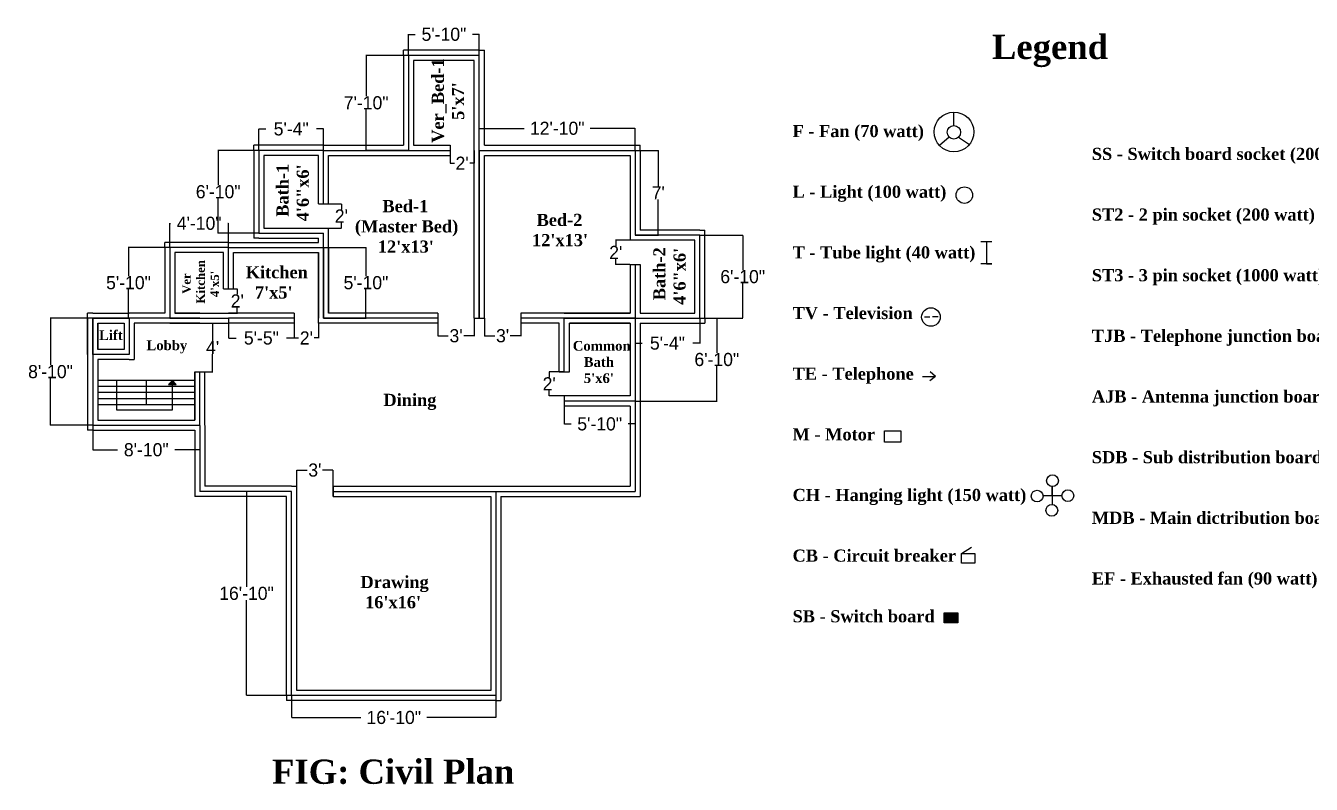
# Model space of a CAD drawing. Header units: inches. Extents: x 2486 to 5464, y -1217 to 422.
# Drawn here: x 3490 to 4762, y -344 to 407 of the extents above; entities that cross this region are included whole.
import ezdxf

# ---------------------------------------------------------------- set-up
doc = ezdxf.new("R2010")
doc.units = ezdxf.units.IN
doc.header["$MEASUREMENT"] = 0
doc.dimstyles.get("Standard").update_dxf_attribs({"dimtxt": 13, "dimasz": 0.18, "dimexe": 0.18, "dimexo": 0.0625, "dimgap": 0.09, "dimtad": 0, "dimtih": 1, "dimtoh": 1, "dimdec": 0, "dimzin": 2, "dimdsep": 46, "dimlunit": 4, "dimtxsty": 'Standard', "dimcen": 0.09, "dimadec": 0, "dimazin": 0, "dimtfac": 1, "dimtdec": 0, "dimtofl": 0, "dimtmove": 0, "dimatfit": 3, "dimfxl": 1, "dimtolj": 1, "dimtzin": 0, "dimarcsym": 0})

# ---------------------------------------------------------------- blocks, each defined once
blk = doc.blocks.new('*D1')
at = {"color": 0, "lineweight": -2}
for p, q in [((3868.9, 377.5), (3826.9, 377.5)), ((3827.1, 377.3), (3827.1, 337.1)), ((3827.1, 283.7), (3827.1, 323.9)), ((3868.9, 283.5), (3826.9, 283.5))]:
    blk.add_line(p, q, dxfattribs=at)
at = {"color": 0}
for points in [[(3827, 377.3), (3827.1, 377.3), (3827.1, 377.5)], [(3827, 283.7), (3827.1, 283.7), (3827.1, 283.5)]]:
    blk.add_solid(points, dxfattribs=at)
at = {"layer": 'Defpoints', "color": 0}
for p in [(3869, 377.5), (3827.1, 283.5), (3869, 283.5)]:
    blk.add_point(p, dxfattribs=at)
at = {"color": 0, "insert": (3827.1, 330.5), "char_height": 13, "attachment_point": 5}
blk.add_mtext('\\A1;7\'-10"', dxfattribs=at)
blk = doc.blocks.new('*D2')
at = {"color": 0, "lineweight": -2}
for p, q in [((3869, 377.5), (3869, 398.5)), ((3869.2, 398.3), (3875.7, 398.3)), ((3938.8, 398.3), (3932.2, 398.3)), ((3939, 377.5), (3939, 398.5))]:
    blk.add_line(p, q, dxfattribs=at)
at = {"color": 0}
for points in [[(3869.2, 398.4), (3869.2, 398.3), (3869, 398.3)], [(3938.8, 398.4), (3938.8, 398.3), (3939, 398.3)]]:
    blk.add_solid(points, dxfattribs=at)
at = {"layer": 'Defpoints', "color": 0}
for p in [(3939, 398.3), (3869, 377.5), (3939, 377.5)]:
    blk.add_point(p, dxfattribs=at)
at = {"color": 0, "insert": (3904, 398.3), "char_height": 13, "attachment_point": 5}
blk.add_mtext('\\A1;5\'-10"', dxfattribs=at)
blk = doc.blocks.new('*D3')
at = {"color": 0, "lineweight": -2}
for p, q in [((3939, 283.5), (3939, 305.5)), ((3939.2, 305.3), (3983.4, 305.3)), ((4092.8, 305.3), (4048.6, 305.3)), ((4093, 283.5), (4093, 305.5))]:
    blk.add_line(p, q, dxfattribs=at)
at = {"color": 0}
for points in [[(3939.2, 305.3), (3939.2, 305.3), (3939, 305.3)], [(4092.8, 305.3), (4092.8, 305.3), (4093, 305.3)]]:
    blk.add_solid(points, dxfattribs=at)
at = {"layer": 'Defpoints', "color": 0}
for p in [(4093, 305.3), (3939, 283.5), (4093, 283.5)]:
    blk.add_point(p, dxfattribs=at)
at = {"color": 0, "insert": (4016, 305.3), "char_height": 13, "attachment_point": 5}
blk.add_mtext('\\A1;12\'-10"', dxfattribs=at)
blk = doc.blocks.new('*D4')
at = {"color": 0, "lineweight": -2}
for p, q in [((4093, 283.5), (4116, 283.5)), ((4115.9, 283.3), (4115.9, 248.1)), ((4115.9, 199.7), (4115.9, 234.9)), ((4093, 199.5), (4116, 199.5))]:
    blk.add_line(p, q, dxfattribs=at)
at = {"color": 0}
for points in [[(4115.8, 283.3), (4115.9, 283.3), (4115.9, 283.5)], [(4115.8, 199.7), (4115.9, 199.7), (4115.9, 199.5)]]:
    blk.add_solid(points, dxfattribs=at)
at = {"layer": 'Defpoints', "color": 0}
for p in [(4093, 283.5), (4115.9, 283.5), (4093, 199.5)]:
    blk.add_point(p, dxfattribs=at)
at = {"color": 0, "insert": (4115.9, 241.5), "char_height": 13, "attachment_point": 5}
blk.add_mtext("\\A1;7'", dxfattribs=at)
blk = doc.blocks.new('*D5')
at = {"color": 0, "lineweight": -2}
for p, q in [((4157, 199.5), (4199.6, 199.5)), ((4199.4, 199.3), (4199.4, 165.1)), ((4199.4, 117.7), (4199.4, 151.9)), ((4157, 117.5), (4199.6, 117.5))]:
    blk.add_line(p, q, dxfattribs=at)
at = {"color": 0}
for points in [[(4199.4, 199.3), (4199.5, 199.3), (4199.4, 199.5)], [(4199.4, 117.7), (4199.5, 117.7), (4199.4, 117.5)]]:
    blk.add_solid(points, dxfattribs=at)
at = {"layer": 'Defpoints', "color": 0}
for p in [(4157, 199.5), (4157, 117.5), (4199.4, 117.5)]:
    blk.add_point(p, dxfattribs=at)
at = {"color": 0, "insert": (4199.4, 158.5), "char_height": 13, "attachment_point": 5}
blk.add_mtext('\\A1;6\'-10"', dxfattribs=at)
blk = doc.blocks.new('*D6')
at = {"color": 0, "lineweight": -2}
for p, q in [((4093, 117.4), (4093, 92.5)), ((4157, 117.4), (4157, 92.5)), ((4093.2, 92.7), (4100, 92.7)), ((4156.8, 92.7), (4150, 92.7))]:
    blk.add_line(p, q, dxfattribs=at)
at = {"color": 0}
for points in [[(4093.2, 92.7), (4093.2, 92.7), (4093, 92.7)], [(4156.8, 92.7), (4156.8, 92.7), (4157, 92.7)]]:
    blk.add_solid(points, dxfattribs=at)
at = {"layer": 'Defpoints', "color": 0}
for p in [(4093, 117.5), (4157, 117.5), (4093, 92.7)]:
    blk.add_point(p, dxfattribs=at)
at = {"color": 0, "insert": (4125, 92.7), "char_height": 13, "attachment_point": 5}
blk.add_mtext('\\A1;5\'-4"', dxfattribs=at)
blk = doc.blocks.new('*D7')
at = {"color": 0, "lineweight": -2}
for p, q in [((4093, 117.5), (4174, 117.5)), ((4173.8, 117.3), (4173.8, 83.1)), ((4173.8, 35.7), (4173.8, 69.9)), ((4093, 35.5), (4174, 35.5))]:
    blk.add_line(p, q, dxfattribs=at)
at = {"color": 0}
for points in [[(4173.8, 117.3), (4173.9, 117.3), (4173.8, 117.5)], [(4173.8, 35.7), (4173.9, 35.7), (4173.8, 35.5)]]:
    blk.add_solid(points, dxfattribs=at)
at = {"layer": 'Defpoints', "color": 0}
for p in [(4093, 117.5), (4173.8, 117.5), (4093, 35.5)]:
    blk.add_point(p, dxfattribs=at)
at = {"color": 0, "insert": (4173.8, 76.5), "char_height": 13, "attachment_point": 5}
blk.add_mtext('\\A1;6\'-10"', dxfattribs=at)
blk = doc.blocks.new('*D8')
at = {"color": 0, "lineweight": -2}
for p, q in [((3720.9, 283.5), (3680.6, 283.5)), ((3680.8, 283.3), (3680.8, 249.1)), ((3680.8, 201.7), (3680.8, 235.9)), ((3720.9, 201.5), (3680.6, 201.5))]:
    blk.add_line(p, q, dxfattribs=at)
at = {"color": 0}
for points in [[(3680.8, 283.3), (3680.9, 283.3), (3680.8, 283.5)], [(3680.8, 201.7), (3680.9, 201.7), (3680.8, 201.5)]]:
    blk.add_solid(points, dxfattribs=at)
at = {"layer": 'Defpoints', "color": 0}
for p in [(3680.8, 283.5), (3721, 283.5), (3721, 201.5)]:
    blk.add_point(p, dxfattribs=at)
at = {"color": 0, "insert": (3680.8, 242.5), "char_height": 13, "attachment_point": 5}
blk.add_mtext('\\A1;6\'-10"', dxfattribs=at)
blk = doc.blocks.new('*D9')
at = {"color": 0, "lineweight": -2}
for p, q in [((3721, 283.5), (3721, 304.9)), ((3721.2, 304.7), (3728, 304.7)), ((3784.8, 304.7), (3778, 304.7)), ((3785, 283.5), (3785, 304.9))]:
    blk.add_line(p, q, dxfattribs=at)
at = {"color": 0}
for points in [[(3721.2, 304.7), (3721.2, 304.7), (3721, 304.7)], [(3784.8, 304.7), (3784.8, 304.7), (3785, 304.7)]]:
    blk.add_solid(points, dxfattribs=at)
at = {"layer": 'Defpoints', "color": 0}
for p in [(3785, 304.7), (3721, 283.5), (3785, 283.5)]:
    blk.add_point(p, dxfattribs=at)
at = {"color": 0, "insert": (3753, 304.7), "char_height": 13, "attachment_point": 5}
blk.add_mtext('\\A1;5\'-4"', dxfattribs=at)
blk = doc.blocks.new('*D10')
at = {"color": 0, "lineweight": -2}
for p, q in [((3633, 187.5), (3633, 211.5)), ((3633.2, 211.3), (3633.7, 211.3)), ((3690.8, 211.3), (3690.2, 211.3)), ((3691, 187.5), (3691, 211.5))]:
    blk.add_line(p, q, dxfattribs=at)
at = {"color": 0}
for points in [[(3633.2, 211.4), (3633.2, 211.3), (3633, 211.3)], [(3690.8, 211.4), (3690.8, 211.3), (3691, 211.3)]]:
    blk.add_solid(points, dxfattribs=at)
at = {"layer": 'Defpoints', "color": 0}
for p in [(3691, 211.3), (3633, 187.5), (3691, 187.5)]:
    blk.add_point(p, dxfattribs=at)
at = {"color": 0, "insert": (3662, 211.3), "char_height": 13, "attachment_point": 5}
blk.add_mtext('\\A1;4\'-10"', dxfattribs=at)
blk = doc.blocks.new('*D11')
at = {"color": 0, "lineweight": -2}
for p, q in [((3632.9, 187.5), (3591.9, 187.5)), ((3592.1, 187.3), (3592.1, 159.1)), ((3592.1, 117.7), (3592.1, 145.9)), ((3632.9, 117.5), (3591.9, 117.5))]:
    blk.add_line(p, q, dxfattribs=at)
at = {"color": 0}
for points in [[(3592.1, 187.3), (3592.1, 187.3), (3592.1, 187.5)], [(3592.1, 117.7), (3592.1, 117.7), (3592.1, 117.5)]]:
    blk.add_solid(points, dxfattribs=at)
at = {"layer": 'Defpoints', "color": 0}
for p in [(3592.1, 187.5), (3633, 187.5), (3633, 117.5)]:
    blk.add_point(p, dxfattribs=at)
at = {"color": 0, "insert": (3592.1, 152.5), "char_height": 13, "attachment_point": 5}
blk.add_mtext('\\A1;5\'-10"', dxfattribs=at)
blk = doc.blocks.new('*D12')
at = {"color": 0, "lineweight": -2}
for p, q in [((3785, 187.5), (3827, 187.5)), ((3826.9, 187.3), (3826.9, 159.1)), ((3826.9, 117.7), (3826.9, 145.9)), ((3785, 117.5), (3827, 117.5))]:
    blk.add_line(p, q, dxfattribs=at)
at = {"color": 0}
for points in [[(3826.8, 187.3), (3826.9, 187.3), (3826.9, 187.5)], [(3826.8, 117.7), (3826.9, 117.7), (3826.9, 117.5)]]:
    blk.add_solid(points, dxfattribs=at)
at = {"layer": 'Defpoints', "color": 0}
for p in [(3785, 187.5), (3826.9, 187.5), (3785, 117.5)]:
    blk.add_point(p, dxfattribs=at)
at = {"color": 0, "insert": (3826.9, 152.5), "char_height": 13, "attachment_point": 5}
blk.add_mtext('\\A1;5\'-10"', dxfattribs=at)
blk = doc.blocks.new('*D13')
at = {"color": 0, "lineweight": -2}
for p, q in [((3556.6, 117.5), (3514.8, 117.5)), ((3515, 117.3), (3515, 71.1)), ((3515, 11.7), (3515, 57.9)), ((3556.6, 11.5), (3514.8, 11.5))]:
    blk.add_line(p, q, dxfattribs=at)
at = {"color": 0}
for points in [[(3515, 117.3), (3515, 117.3), (3515, 117.5)], [(3515, 11.7), (3515, 11.7), (3515, 11.5)]]:
    blk.add_solid(points, dxfattribs=at)
at = {"layer": 'Defpoints', "color": 0}
for p in [(3515, 117.5), (3556.7, 117.5), (3556.7, 11.5)]:
    blk.add_point(p, dxfattribs=at)
at = {"color": 0, "insert": (3515, 64.5), "char_height": 13, "attachment_point": 5}
blk.add_mtext('\\A1;8\'-10"', dxfattribs=at)
blk = doc.blocks.new('*D14')
at = {"color": 0, "lineweight": -2}
for p, q in [((3691, 117.4), (3691, 97.7)), ((3756, 117.4), (3756, 97.7)), ((3691.2, 97.8), (3698.5, 97.8)), ((3755.8, 97.8), (3748.5, 97.8))]:
    blk.add_line(p, q, dxfattribs=at)
at = {"color": 0}
for points in [[(3691.2, 97.9), (3691.2, 97.8), (3691, 97.8)], [(3755.8, 97.9), (3755.8, 97.8), (3756, 97.8)]]:
    blk.add_solid(points, dxfattribs=at)
at = {"layer": 'Defpoints', "color": 0}
for p in [(3691, 117.5), (3756, 117.5), (3756, 97.8)]:
    blk.add_point(p, dxfattribs=at)
at = {"color": 0, "insert": (3723.5, 97.8), "char_height": 13, "attachment_point": 5}
blk.add_mtext('\\A1;5\'-5"', dxfattribs=at)
blk = doc.blocks.new('*D15')
at = {"color": 0, "lineweight": -2}
for p, q in [((3756, 112.4), (3756, 97.7)), ((3780, 112.4), (3780, 97.7)), ((3756.2, 97.9), (3760.3, 97.9)), ((3779.8, 97.9), (3775.6, 97.9))]:
    blk.add_line(p, q, dxfattribs=at)
at = {"color": 0}
for points in [[(3756.2, 97.9), (3756.2, 97.8), (3756, 97.9)], [(3779.8, 97.9), (3779.8, 97.8), (3780, 97.9)]]:
    blk.add_solid(points, dxfattribs=at)
at = {"layer": 'Defpoints', "color": 0}
for p in [(3756, 112.5), (3780, 112.5), (3756, 97.9)]:
    blk.add_point(p, dxfattribs=at)
at = {"color": 0, "insert": (3768, 97.9), "char_height": 13, "attachment_point": 5}
blk.add_mtext("\\A1;2'", dxfattribs=at)
blk = doc.blocks.new('*D16')
at = {"color": 0, "lineweight": -2}
for p, q in [((3696, 146.5), (3699.9, 146.5)), ((3699.7, 146.3), (3699.7, 141.1)), ((3699.7, 122.7), (3699.7, 127.9)), ((3691, 122.5), (3699.9, 122.5))]:
    blk.add_line(p, q, dxfattribs=at)
at = {"color": 0}
for points in [[(3699.7, 146.3), (3699.7, 146.3), (3699.7, 146.5)], [(3699.7, 122.7), (3699.7, 122.7), (3699.7, 122.5)]]:
    blk.add_solid(points, dxfattribs=at)
at = {"layer": 'Defpoints', "color": 0}
for p in [(3696, 146.5), (3691, 122.5), (3699.7, 122.5)]:
    blk.add_point(p, dxfattribs=at)
at = {"color": 0, "insert": (3699.7, 134.5), "char_height": 13, "attachment_point": 5}
blk.add_mtext("\\A1;2'", dxfattribs=at)
blk = doc.blocks.new('*D17')
at = {"color": 0, "lineweight": -2}
for p, q in [((3934, 283.4), (3934, 270.7)), ((3910, 278.4), (3910, 270.7)), ((3910.2, 270.8), (3914.3, 270.8)), ((3933.8, 270.8), (3929.6, 270.8))]:
    blk.add_line(p, q, dxfattribs=at)
at = {"color": 0}
for points in [[(3910.2, 270.9), (3910.2, 270.8), (3910, 270.8)], [(3933.8, 270.9), (3933.8, 270.8), (3934, 270.8)]]:
    blk.add_solid(points, dxfattribs=at)
at = {"layer": 'Defpoints', "color": 0}
for p in [(3934, 283.5), (3910, 278.5), (3934, 270.8)]:
    blk.add_point(p, dxfattribs=at)
at = {"color": 0, "insert": (3922, 270.8), "char_height": 13, "attachment_point": 5}
blk.add_mtext("\\A1;2'", dxfattribs=at)
blk = doc.blocks.new('*D18')
at = {"color": 0, "lineweight": -2}
for p, q in [((3790, 230.5), (3802.8, 230.5)), ((3802.6, 230.3), (3802.6, 225.1)), ((3790, 206.5), (3802.8, 206.5)), ((3802.6, 206.7), (3802.6, 211.9))]:
    blk.add_line(p, q, dxfattribs=at)
at = {"color": 0}
for points in [[(3802.5, 230.3), (3802.6, 230.3), (3802.6, 230.5)], [(3802.5, 206.7), (3802.6, 206.7), (3802.6, 206.5)]]:
    blk.add_solid(points, dxfattribs=at)
at = {"layer": 'Defpoints', "color": 0}
for p in [(3790, 230.5), (3802.6, 230.5), (3790, 206.5)]:
    blk.add_point(p, dxfattribs=at)
at = {"color": 0, "insert": (3802.6, 218.5), "char_height": 13, "attachment_point": 5}
blk.add_mtext("\\A1;2'", dxfattribs=at)
blk = doc.blocks.new('*D19')
at = {"color": 0, "lineweight": -2}
for p, q in [((4087.9, 194.5), (4073.7, 194.5)), ((4073.9, 194.3), (4073.9, 189.1)), ((4087.9, 170.5), (4073.7, 170.5)), ((4073.9, 170.7), (4073.9, 175.9))]:
    blk.add_line(p, q, dxfattribs=at)
at = {"color": 0}
for points in [[(4073.9, 194.3), (4073.9, 194.3), (4073.9, 194.5)], [(4073.9, 170.7), (4073.9, 170.7), (4073.9, 170.5)]]:
    blk.add_solid(points, dxfattribs=at)
at = {"layer": 'Defpoints', "color": 0}
for p in [(4073.9, 194.5), (4088, 194.5), (4088, 170.5)]:
    blk.add_point(p, dxfattribs=at)
at = {"color": 0, "insert": (4073.9, 182.5), "char_height": 13, "attachment_point": 5}
blk.add_mtext("\\A1;2'", dxfattribs=at)
blk = doc.blocks.new('*D20')
at = {"color": 0, "lineweight": -2}
for p, q in [((4022.9, 64.5), (4007.9, 64.5)), ((4008.1, 64.3), (4008.1, 59.1)), ((4022.9, 40.5), (4007.9, 40.5)), ((4008.1, 40.7), (4008.1, 45.9))]:
    blk.add_line(p, q, dxfattribs=at)
at = {"color": 0}
for points in [[(4008.1, 64.3), (4008.1, 64.3), (4008.1, 64.5)], [(4008.1, 40.7), (4008.1, 40.7), (4008.1, 40.5)]]:
    blk.add_solid(points, dxfattribs=at)
at = {"layer": 'Defpoints', "color": 0}
for p in [(4008.1, 64.5), (4023, 64.5), (4023, 40.5)]:
    blk.add_point(p, dxfattribs=at)
at = {"color": 0, "insert": (4008.1, 52.5), "char_height": 13, "attachment_point": 5}
blk.add_mtext("\\A1;2'", dxfattribs=at)
blk = doc.blocks.new('*D21')
at = {"color": 0, "lineweight": -2}
for p, q in [((3934, 117.4), (3934, 99.8)), ((3898, 112.4), (3898, 99.8)), ((3898.2, 100), (3908.3, 100)), ((3933.8, 100), (3923.6, 100))]:
    blk.add_line(p, q, dxfattribs=at)
at = {"color": 0}
for points in [[(3898.2, 100), (3898.2, 100), (3898, 100)], [(3933.8, 100), (3933.8, 100), (3934, 100)]]:
    blk.add_solid(points, dxfattribs=at)
at = {"layer": 'Defpoints', "color": 0}
for p in [(3934, 117.5), (3898, 112.5), (3898, 100)]:
    blk.add_point(p, dxfattribs=at)
at = {"color": 0, "insert": (3916, 100), "char_height": 13, "attachment_point": 5}
blk.add_mtext("\\A1;3'", dxfattribs=at)
blk = doc.blocks.new('*D22')
at = {"color": 0, "lineweight": -2}
for p, q in [((3944, 117.4), (3944, 99.8)), ((3980, 117.4), (3980, 99.8)), ((3944.2, 100), (3954.3, 100)), ((3979.8, 100), (3969.6, 100))]:
    blk.add_line(p, q, dxfattribs=at)
at = {"color": 0}
for points in [[(3944.2, 100), (3944.2, 100), (3944, 100)], [(3979.8, 100), (3979.8, 100), (3980, 100)]]:
    blk.add_solid(points, dxfattribs=at)
at = {"layer": 'Defpoints', "color": 0}
for p in [(3944, 117.5), (3980, 117.5), (3980, 100)]:
    blk.add_point(p, dxfattribs=at)
at = {"color": 0, "insert": (3962, 100), "char_height": 13, "attachment_point": 5}
blk.add_mtext("\\A1;3'", dxfattribs=at)
blk = doc.blocks.new('*D23')
at = {"color": 0, "lineweight": -2}
for p, q in [((3662.7, 112.5), (3675.5, 112.5)), ((3675.3, 112.3), (3675.3, 95.1)), ((3675.3, 64.7), (3675.3, 81.9)), ((3662.7, 64.5), (3675.5, 64.5))]:
    blk.add_line(p, q, dxfattribs=at)
at = {"color": 0}
for points in [[(3675.3, 112.3), (3675.3, 112.3), (3675.3, 112.5)], [(3675.3, 64.7), (3675.3, 64.7), (3675.3, 64.5)]]:
    blk.add_solid(points, dxfattribs=at)
at = {"layer": 'Defpoints', "color": 0}
for p in [(3662.7, 112.5), (3662.7, 64.5), (3675.3, 64.5)]:
    blk.add_point(p, dxfattribs=at)
at = {"color": 0, "insert": (3675.3, 88.5), "char_height": 13, "attachment_point": 5}
blk.add_mtext("\\A1;4'", dxfattribs=at)
blk = doc.blocks.new('*D24')
at = {"color": 0, "lineweight": -2}
for p, q in [((3556.7, 11.4), (3556.7, -12.9)), ((3662.7, 11.4), (3662.7, -12.9)), ((3556.8, -12.8), (3581.4, -12.8)), ((3662.5, -12.8), (3637.9, -12.8))]:
    blk.add_line(p, q, dxfattribs=at)
at = {"color": 0}
for points in [[(3556.8, -12.7), (3556.8, -12.8), (3556.7, -12.8)], [(3662.5, -12.7), (3662.5, -12.8), (3662.7, -12.8)]]:
    blk.add_solid(points, dxfattribs=at)
at = {"layer": 'Defpoints', "color": 0}
for p in [(3556.7, 11.5), (3662.7, 11.5), (3662.7, -12.8)]:
    blk.add_point(p, dxfattribs=at)
at = {"color": 0, "insert": (3609.7, -12.8), "char_height": 13, "attachment_point": 5}
blk.add_mtext('\\A1;8\'-10"', dxfattribs=at)
blk = doc.blocks.new('*D25')
at = {"color": 0, "lineweight": -2}
for p, q in [((4023, 35.4), (4023, 12.6)), ((4093, 35.4), (4093, 12.6)), ((4023.2, 12.8), (4029.7, 12.8)), ((4092.8, 12.8), (4086.2, 12.8))]:
    blk.add_line(p, q, dxfattribs=at)
at = {"color": 0}
for points in [[(4023.2, 12.8), (4023.2, 12.7), (4023, 12.8)], [(4092.8, 12.8), (4092.8, 12.7), (4093, 12.8)]]:
    blk.add_solid(points, dxfattribs=at)
at = {"layer": 'Defpoints', "color": 0}
for p in [(4023, 35.5), (4093, 35.5), (4093, 12.8)]:
    blk.add_point(p, dxfattribs=at)
at = {"color": 0, "insert": (4058, 12.8), "char_height": 13, "attachment_point": 5}
blk.add_mtext('\\A1;5\'-10"', dxfattribs=at)
blk = doc.blocks.new('*D26')
at = {"color": 0, "lineweight": -2}
for p, q in [((3753.4, -53.9), (3708.7, -53.9)), ((3708.8, -54), (3708.8, -148.3)), ((3708.8, -255.7), (3708.8, -161.5)), ((3753.4, -255.9), (3708.7, -255.9))]:
    blk.add_line(p, q, dxfattribs=at)
at = {"color": 0}
for points in [[(3708.8, -54), (3708.9, -54), (3708.8, -53.9)], [(3708.8, -255.7), (3708.9, -255.7), (3708.8, -255.9)]]:
    blk.add_solid(points, dxfattribs=at)
at = {"layer": 'Defpoints', "color": 0}
for p in [(3708.8, -53.9), (3753.4, -53.9), (3753.4, -255.9)]:
    blk.add_point(p, dxfattribs=at)
at = {"color": 0, "insert": (3708.8, -154.9), "char_height": 13, "attachment_point": 5}
blk.add_mtext('\\A1;16\'-10"', dxfattribs=at)
blk = doc.blocks.new('*D27')
at = {"color": 0, "lineweight": -2}
for p, q in [((3753.4, -255.9), (3753.4, -277.8)), ((3955.4, -255.9), (3955.4, -277.8)), ((3753.6, -277.7), (3821.8, -277.7)), ((3955.3, -277.7), (3887, -277.7))]:
    blk.add_line(p, q, dxfattribs=at)
at = {"color": 0}
for points in [[(3753.6, -277.6), (3753.6, -277.7), (3753.4, -277.7)], [(3955.3, -277.6), (3955.3, -277.7), (3955.4, -277.7)]]:
    blk.add_solid(points, dxfattribs=at)
at = {"layer": 'Defpoints', "color": 0}
for p in [(3753.4, -255.9), (3955.4, -255.9), (3955.4, -277.7)]:
    blk.add_point(p, dxfattribs=at)
at = {"color": 0, "insert": (3854.4, -277.7), "char_height": 13, "attachment_point": 5}
blk.add_mtext('\\A1;16\'-10"', dxfattribs=at)
blk = doc.blocks.new('*D28')
at = {"color": 0, "lineweight": -2}
for p, q in [((3758.4, -48.8), (3758.4, -32.8)), ((3758.6, -32.9), (3768.8, -32.9)), ((3794.3, -32.9), (3784.1, -32.9)), ((3794.4, -48.8), (3794.4, -32.8))]:
    blk.add_line(p, q, dxfattribs=at)
at = {"color": 0}
for points in [[(3758.6, -32.9), (3758.6, -33), (3758.4, -32.9)], [(3794.3, -32.9), (3794.3, -33), (3794.4, -32.9)]]:
    blk.add_solid(points, dxfattribs=at)
at = {"layer": 'Defpoints', "color": 0}
for p in [(3794.4, -32.9), (3758.4, -48.9), (3794.4, -48.9)]:
    blk.add_point(p, dxfattribs=at)
at = {"color": 0, "insert": (3776.4, -32.9), "char_height": 13, "attachment_point": 5}
blk.add_mtext("\\A1;3'", dxfattribs=at)

msp = doc.modelspace()

# ---------------------------------------------------------------- hatches: boundary and pattern name
h = msp.add_hatch(color=256)
h.set_gradient(color2=(0, 0, 0), one_color=1)
h.paths.add_polyline_path([(3635.6, 51.9), (3635.6, 55.8), (3631.7, 51.9)])
h = msp.add_hatch(color=256)
h.set_gradient(color2=(0, 0, 0), one_color=1)
h.paths.add_polyline_path([(3635.6, 55.8), (3635.6, 51.9), (3639.1, 51.9)])
h = msp.add_hatch(color=256)
h.set_gradient(color1=(91, 89, 95), color2=(56, 54, 58), one_color=1, tint=0.22, name='CYLINDER')
h.paths.add_polyline_path([(4412.2, -174), (4398.6, -174), (4398.6, -183.9), (4412.2, -183.9)])
h = msp.add_hatch(color=256)
h.set_gradient(color1=(189, 189, 189), one_color=1, tint=1, name='CYLINDER')
h.paths.add_polyline_path([(4412.2, -174), (4398.6, -174), (4398.6, -183.9), (4412.2, -183.9)])
h = msp.add_hatch(color=256)
h.set_gradient(color1=(189, 189, 189), color2=(207, 207, 207), one_color=1, tint=0.81, name='CYLINDER')
h.paths.add_polyline_path([(4412.2, -183.9), (4412.2, -174), (4398.6, -174), (4398.6, -183.9)])
h = msp.add_hatch(color=256)
h.set_gradient(color1=(161, 161, 161), color2=(105, 105, 105), one_color=1, tint=0.41, name='CYLINDER')
h.paths.add_polyline_path([(4412.2, -174), (4398.6, -174), (4398.6, -183.9), (4412.2, -183.9)])
h = msp.add_hatch(color=256)
h.set_gradient(color1=(161, 161, 161), color2=(158, 158, 158), one_color=1, tint=0.62, name='CYLINDER')
h.paths.add_polyline_path([(4398.6, -174), (4398.6, -183.9), (4412.2, -183.9), (4412.2, -174)])

# ---------------------------------------------------------------- linework, layer by layer
for p, q in [((3869, 382.5), (3864, 382.5)), ((3864, 377.5), (3864, 382.5)), ((3939, 382.5), (3869, 382.5)), ((3939, 382.5), (3944, 382.5)), ((3944, 377.5), (3944, 382.5)), ((3864, 377.5), (3864, 288.5)), ((3934, 372.5), (3874, 372.5)), ((3874, 372.5), (3874, 288.5)), ((3934, 283.5), (3934, 372.5)), ((3944, 288.5), (3944, 377.5)), ((4408.2, 308), (4408.2, 321.3)), ((4403.7, 296.5), (4394.1, 288.2)), ((4412.9, 296.6), (4423.5, 289.4)), ((3721, 288.5), (3716, 288.5)), ((3716, 283.5), (3716, 288.5)), ((3716, 283.5), (3716, 201.5)), ((3785, 288.5), (3721, 288.5)), ((3785, 288.5), (3864, 288.5)), ((3874, 288.5), (3910, 288.5)), ((3874, 288.5), (3910, 288.5)), ((3910, 288.5), (3910, 278.5)), ((3934, 117.5), (3934, 283.5)), ((3944, 288.5), (4093, 288.5)), ((4093, 288.5), (4098, 288.5)), ((4098, 283.5), (4098, 288.5)), ((4098, 283.5), (4098, 204.5)), ((3780, 278.5), (3726, 278.5)), ((3726, 278.5), (3726, 206.5)), ((3780, 230.5), (3780, 278.5)), ((3780, 230.5), (3780, 278.5)), ((3790, 278.5), (3910, 278.5)), ((3790, 230.5), (3790, 278.5)), ((3790, 230.5), (3790, 278.5)), ((3869, 278.5), (3910, 278.5)), ((3944, 278.5), (4088, 278.5)), ((3944, 117.5), (3944, 278.5)), ((4088, 278.5), (4088, 194.5)), ((3780, 230.5), (3790, 230.5)), ((3726, 206.5), (3785, 206.5)), ((3785, 206.5), (3790, 206.5)), ((3790, 201.5), (3790, 206.5)), ((3790, 122.5), (3790, 206.5)), ((4157, 204.5), (4098, 204.5)), ((4157, 204.5), (4162, 204.5)), ((4162, 199.5), (4162, 204.5)), ((3633, 192.5), (3628, 192.5)), ((3628, 187.5), (3628, 192.5)), ((3691, 192.5), (3633, 192.5)), ((3691, 192.5), (3780, 192.5)), ((3716, 201.5), (3716, 196.5)), ((3721, 196.5), (3716, 196.5)), ((3721, 196.5), (3780, 196.5)), ((3780, 192.5), (3780, 196.5)), ((4088, 199.5), (4088, 194.5)), ((4093, 194.5), (4088, 194.5)), ((4152, 194.5), (4093, 194.5)), ((4152, 122.5), (4152, 194.5)), ((4162, 117.5), (4162, 199.5)), ((4434.7, 193.2), (4445.7, 193.2)), ((4440.4, 193.2), (4440.4, 171.1)), ((3628, 187.5), (3628, 122.5)), ((3686, 182.5), (3638, 182.5)), ((3638, 182.5), (3638, 122.5)), ((3686, 146.5), (3686, 182.5)), ((3696, 182.5), (3780, 182.5)), ((3696, 146.5), (3696, 182.5)), ((3780, 182.5), (3780, 117.5)), ((3780, 117.5), (3780, 182.5)), ((3790, 187.5), (3790, 122.5)), ((4088, 170.5), (4088, 122.5)), ((4088, 170.5), (4088, 122.5)), ((4088, 170.5), (4098, 170.5)), ((4098, 170.5), (4098, 122.5)), ((4098, 170.5), (4098, 122.5)), ((4445.7, 171.1), (4434.7, 171.1)), ((4440.4, 171.1), (4445.7, 171.1)), ((3686, 146.5), (3696, 146.5)), ((3551.7, 117.5), (3551.7, 122.5)), ((3556.7, 122.5), (3551.7, 122.5)), ((3551.7, 81.5), (3551.7, 117.5)), ((3551.7, 117.5), (3551.7, 11.5)), ((3556.7, 122.5), (3592.7, 122.5)), ((3628, 122.5), (3592.7, 122.5)), ((3638, 122.5), (3691, 122.5)), ((3662.7, 122.5), (3638, 122.5)), ((3756, 122.5), (3691, 122.5)), ((3756, 122.5), (3756, 112.5)), ((3780, 112.5), (3780, 117.5)), ((3898, 122.5), (3790, 122.5)), ((3898, 122.5), (3898, 112.5)), ((3934, 117.5), (3944, 117.5)), ((4088, 122.5), (3980, 122.5)), ((3980, 122.5), (3980, 112.5)), ((4023, 122.5), (4088, 122.5)), ((4098, 122.5), (4152, 122.5)), ((4162, 117.5), (4162, 112.5)), ((4379, 118.9), (4384.3, 118.9)), ((4392.6, 118.9), (4387, 118.9)), ((3561.7, 112.5), (3587.7, 112.5)), ((3561.7, 86.5), (3561.7, 112.5)), ((3561.7, 112.5), (3561.7, 86.5)), ((3587.7, 112.5), (3587.7, 86.5)), ((3662.7, 112.5), (3597.7, 112.5)), ((3597.7, 112.5), (3597.7, 81.5)), ((3633, 112.5), (3691, 112.5)), ((3756, 112.5), (3691, 112.5)), ((3785, 112.5), (3780, 112.5)), ((3898, 112.5), (3785, 112.5)), ((4018, 112.5), (3980, 112.5)), ((4018, 64.5), (4018, 112.5)), ((4088, 112.5), (4028, 112.5)), ((4028, 112.5), (4088, 112.5)), ((4028, 64.5), (4028, 112.5)), ((4088, 112.5), (4088, 40.5)), ((4098, 112.5), (4157, 112.5)), ((4098, 112.5), (4098, 35.5)), ((4157, 112.5), (4162, 112.5)), ((3587.7, 86.5), (3561.7, 86.5)), ((3592.7, 76.5), (3561.7, 76.5)), ((3561.7, 76.5), (3561.7, 16.5)), ((3592.7, 76.5), (3597.7, 76.5)), ((3597.7, 81.5), (3597.7, 76.5)), ((3657.7, 16.5), (3657.7, 64.5)), ((3657.7, 64.5), (3657.7, 16.5)), ((3657.7, 64.5), (3667.7, 64.5)), ((3657.7, 64.5), (3657.7, 16.5)), ((3667.7, 11.5), (3667.7, 64.5)), ((4018, 64.5), (4028, 64.5)), ((4390.1, 59.9), (4384.9, 64.3)), ((3657.7, 55.8), (3561.7, 55.8)), ((3580.2, 55.8), (3580.2, 26.8)), ((3609.7, 55.8), (3609.7, 31.8)), ((3635.6, 55.8), (3631.7, 51.9)), ((3631.7, 51.9), (3639.1, 51.9)), ((3635.6, 26.8), (3635.6, 55.8)), ((3635.6, 55.8), (3639.1, 51.9)), ((4377.1, 59.9), (4390.1, 59.9)), ((4390.1, 59.9), (4384.5, 55.4)), ((3657.7, 49.8), (3561.7, 49.8)), ((3657.7, 43.8), (3561.7, 43.8)), ((4088, 40.5), (4023, 40.5)), ((4023, 40.5), (4023, 30.5)), ((3657.7, 37.8), (3561.7, 37.8)), ((3657.7, 31.8), (3561.7, 31.8)), ((3580.2, 26.8), (3635.6, 26.8)), ((4088, 30.5), (4023, 30.5)), ((4088, 30.5), (4088, -48.9)), ((4098, 35.4), (4098, -53.9)), ((3561.7, 16.5), (3657.7, 16.5)), ((3551.7, 11.5), (3551.7, 6.5)), ((3556.7, 6.5), (3551.7, 6.5)), ((3556.7, 6.5), (3657.7, 6.5)), ((3657.7, 6.5), (3657.7, -53.9)), ((3667.7, 11.4), (3667.7, -48.9)), ((4355.7, 6), (4355.7, -5.3)), ((3753.4, -48.9), (3667.7, -48.9)), ((3753.4, -48.9), (3758.4, -48.9)), ((3758.4, -58.9), (3758.4, -48.9)), ((3794.4, -58.9), (3794.4, -48.9)), ((3794.4, -48.9), (3794.4, -58.9)), ((3794.4, -48.9), (3955.4, -48.9)), ((3955.4, -48.9), (4088, -48.9)), ((4505.3, -58.1), (4505.3, -49.2)), ((4505.3, -49.2), (4505.3, -66.9)), ((3657.7, -53.9), (3657.7, -58.9)), ((3662.7, -58.9), (3657.7, -58.9)), ((3748.4, -58.9), (3662.7, -58.9)), ((3748.4, -255.9), (3748.4, -58.9)), ((3758.4, -250.9), (3758.4, -58.9)), ((3794.4, -58.9), (3950.4, -58.9)), ((3950.4, -58.9), (3950.4, -250.9)), ((3960.4, -58.9), (3960.4, -255.9)), ((3960.4, -58.9), (4093, -58.9)), ((4093, -58.9), (4098, -58.9)), ((4098, -53.9), (4098, -58.9)), ((4496.3, -58.1), (4515.1, -58.1)), ((4415.7, -115.5), (4425.7, -109)), ((4412.2, -174), (4412.2, -183.9)), ((3950.4, -250.9), (3758.4, -250.9)), ((3748.4, -255.9), (3748.4, -260.9)), ((3753.4, -260.9), (3748.4, -260.9)), ((3955.4, -260.9), (3753.4, -260.9)), ((3955.4, -260.9), (3960.4, -260.9)), ((3960.4, -255.9), (3960.4, -260.9))]:
    msp.add_line(p, q)
at = {"color": 1}
for p, q in [((3939, 377.5), (3869, 377.5)), ((3869, 377.5), (3869, 283.5)), ((3939, 283.5), (3939, 377.5)), ((3785, 283.5), (3721, 283.5)), ((3721, 283.5), (3721, 201.5)), ((3785, 283.5), (3910, 283.5)), ((3785, 230.5), (3785, 283.5)), ((3785, 230.5), (3785, 283.5)), ((3869, 283.5), (3910, 283.5)), ((3939, 283.5), (3939, 117.5)), ((3939, 283.5), (4093, 283.5)), ((3939, 117.5), (3939, 283.5)), ((4093, 283.5), (4093, 199.5)), ((3721, 201.5), (3785, 201.5)), ((3785, 117.5), (3785, 201.5)), ((4157, 199.5), (4093, 199.5)), ((4157, 117.5), (4157, 199.5)), ((3691, 187.5), (3633, 187.5)), ((3633, 187.5), (3633, 117.5)), ((3691, 187.5), (3785, 187.5)), ((3691, 146.5), (3691, 187.5)), ((3691, 146.5), (3691, 187.5)), ((3785, 187.5), (3785, 117.5)), ((4093, 170.5), (4093, 117.5)), ((4093, 170.5), (4093, 117.5)), ((3556.7, 117.5), (3556.7, 11.5)), ((3592.7, 117.5), (3556.7, 117.5)), ((3556.7, 81.5), (3556.7, 117.5)), ((3556.7, 117.5), (3592.7, 117.5)), ((3662.7, 117.5), (3592.7, 117.5)), ((3592.7, 117.5), (3592.7, 81.5)), ((3633, 117.5), (3691, 117.5)), ((3756, 117.5), (3691, 117.5)), ((3898, 117.5), (3785, 117.5)), ((4093, 117.5), (3980, 117.5)), ((4023, 117.5), (4093, 117.5)), ((4023, 64.5), (4023, 117.5)), ((4093, 117.5), (4093, 35.5)), ((4093, 117.5), (4157, 117.5)), ((3592.7, 81.5), (3556.7, 81.5)), ((3662.7, 11.5), (3662.7, 64.5)), ((4093, 35.5), (4023, 35.5)), ((4093, 35.4), (4093, -53.9)), ((3556.7, 11.5), (3662.7, 11.5)), ((3662.7, 11.4), (3662.7, -53.9)), ((3667.7, 11.4), (3667.7, -48.9)), ((3753.4, -53.9), (3662.7, -53.9)), ((3753.4, -255.9), (3753.4, -53.9)), ((3794.4, -53.9), (3955.4, -53.9)), ((3955.4, -53.9), (3955.4, -255.9)), ((3955.4, -53.9), (4093, -53.9)), ((3955.4, -255.9), (3753.4, -255.9))]:
    msp.add_line(p, q, dxfattribs=at)
for points in [[(4355.7, -5.3), (4339.7, -5.3), (4339.7, 6), (4355.7, 6)], [(4412.2, -183.9), (4398.6, -183.9), (4398.6, -174), (4412.2, -174)]]:
    msp.add_lwpolyline(points)
msp.add_lwpolyline([(4415.7, -115.5), (4429, -115.5), (4429, -124.9), (4415.7, -124.9)], close=True)
for centre, radius in [((4408.3, 301.7), 19.6), ((4408.2, 301.4), 6.66), ((4418.6, 239.2), 8.15), ((4385.5, 118.6), 9.17), ((4505.7, -43.4), 5.82), ((4490.5, -58.6), 5.82), ((4520.9, -58.2), 5.82), ((4505, -72.7), 5.82)]:
    msp.add_circle(centre, radius)

# ---------------------------------------------------------------- texts
at = {"color": 1, "attachment_point": 1}
for s, insert, char_height in [('{\\fTimes New Roman|b1|i0|c0|p18;\\C5;    Legend}', (4409.6, 397.9), 24), ("{\\fTimes New Roman|b1|i0|c0|p18;\\C256;      Bed-1^J(Master Bed)^J     12'x13'}", (3816, 234.3), 12), ("{\\fTimes New Roman|b1|i0|c0|p18;\\C256;    Bed-2^J   12'x13'}", (3977.5, 220.7), 12), ("{\\fTimes New Roman|b1|i0|c0|p18;\\C256; Kitchen^J   7'x5'}", (3703.5, 168.9), 12), ('{\\fTimes New Roman|b1|i0|c0|p18;\\C256;Lift}', (3563, 105.5), 9.6), ('{\\fTimes New Roman|b1|i0|c0|p18;\\C256;     ^J     Lobby}', (3591.8, 111.4), 9.6), ("{\\fTimes New Roman|b1|i0|c0|p18;\\C256;    Common^J       Bath^J       5'x6'}", (4016.9, 94.9), 9.6), ('{\\fTimes New Roman|b1|i0|c0|p18;\\C256;  Dining}', (3835.1, 42.6), 12), ("{\\fTimes New Roman|b1|i0|c0|p18;\\C256;Drawing^J 16'x16'}", (3821.5, -137.6), 12), ('{\\fTimes New Roman|b1|i0|c0|p18;\\C5;FIG: Civil Plan}', (3734, -319.3), 24)]:
    msp.add_mtext(s, dxfattribs=dict(at, insert=insert, char_height=char_height))
at = {"color": 1, "attachment_point": 1, "rotation": 90}
for s, insert, char_height in [("{\\fTimes New Roman|b1|i0|c0|p18;\\C256;Ver_Bed-1^J     5'x7'}", (3892, 291), 12), ('{\\fTimes New Roman|b1|i0|c0|p18;\\C256;    Bath-1^J   4\'6"x6\'}', (3738.4, 199.7), 12), ('{\\fTimes New Roman|b1|i0|c0|p18;\\C256;    Bath-2^J   4\'6"x6\'}', (4111, 117.1), 12), ("{\\fTimes New Roman|b1|i0|c0|p18;\\C256;     Ver^J  Kitchen^J    4'x5'}", (3645.2, 125.6), 8.4)]:
    msp.add_mtext(s, dxfattribs=dict(at, insert=insert, char_height=char_height))
at = {"char_height": 12, "attachment_point": 1}
for s, insert in [('{\\fTimes New Roman|b1|i0|c0|p18;F - Fan (70 watt)^J^J^JL - Light (100 watt)^J^J^JT - Tube light (40 watt)^J^J^JTV - Television^J^J^JTE - Telephone^J^J^JM - Motor^J^J^JCH - Hanging light (150 watt)^J^J^JCB - Circuit breaker^J^J^JSB - Switch board}', (4248.7, 308.6)), ('{\\fTimes New Roman|b1|i0|c0|p18;SS - Switch board socket (200 watt)^J^J^JST2 - 2 pin socket (200 watt)^J^J^JST3 - 3 pin socket (1000 watt)^J^J^JTJB - Telephone junction board^J^J^JAJB - Antenna junction board^J^J^JSDB - Sub distribution board^J^J^JMDB - Main dictribution board^J\\P^JEF - Exhausted fan (90 watt)}', (4544.6, 286))]:
    msp.add_mtext(s, dxfattribs=dict(at, insert=insert))

# ---------------------------------------------------------------- dimensions: what is measured, and where the dimension line sits
for base, p1, p2, picture, middle in [((3939, 398.3), (3869, 377.5), (3939, 377.5), '*D2', (3904, 398.3)), ((3785, 304.7), (3721, 283.5), (3785, 283.5), '*D9', (3753, 304.7)), ((4093, 305.3), (3939, 283.5), (4093, 283.5), '*D3', (4016, 305.3)), ((3934, 270.8), (3910, 278.5), (3934, 283.5), '*D17', (3922, 270.8)), ((3691, 211.3), (3633, 187.5), (3691, 187.5), '*D10', (3662, 211.3)), ((3756, 97.8), (3691, 117.5), (3756, 117.5), '*D14', (3723.5, 97.8)), ((3898, 100), (3934, 117.5), (3898, 112.5), '*D21', (3916, 100)), ((3980, 100), (3944, 117.5), (3980, 117.5), '*D22', (3962, 100)), ((4093, 92.7), (4157, 117.5), (4093, 117.5), '*D6', (4125, 92.7)), ((3756, 97.9), (3780, 112.5), (3756, 112.5), '*D15', (3768, 97.9)), ((4093, 12.8), (4023, 35.5), (4093, 35.5), '*D25', (4058, 12.8)), ((3662.7, -12.8), (3556.7, 11.5), (3662.7, 11.5), '*D24', (3609.7, -12.8)), ((3794.4, -32.9), (3758.4, -48.9), (3794.4, -48.9), '*D28', (3776.4, -32.9)), ((3955.4, -277.7), (3753.4, -255.9), (3955.4, -255.9), '*D27', (3854.4, -277.7))]:
    dim = msp.add_linear_dim(base=base, p1=p1, p2=p2, dimstyle='Standard')
    dim.commit()
    dim.dimension.update_dxf_attribs({"geometry": picture, "text_midpoint": middle})
for base, p1, p2, picture, middle in [((3827.1, 283.5), (3869, 377.5), (3869, 283.5), '*D1', (3827.1, 330.5)), ((3680.8, 283.5), (3721, 201.5), (3721, 283.5), '*D8', (3680.8, 242.5)), ((4115.9, 283.5), (4093, 199.5), (4093, 283.5), '*D4', (4115.9, 241.5)), ((3802.6, 230.5), (3790, 206.5), (3790, 230.5), '*D18', (3802.6, 218.5)), ((4073.9, 194.5), (4088, 170.5), (4088, 194.5), '*D19', (4073.9, 182.5)), ((4199.4, 117.5), (4157, 199.5), (4157, 117.5), '*D5', (4199.4, 158.5)), ((3592.1, 187.5), (3633, 117.5), (3633, 187.5), '*D11', (3592.1, 152.5)), ((3826.9, 187.5), (3785, 117.5), (3785, 187.5), '*D12', (3826.9, 152.5)), ((3699.7, 122.5), (3696, 146.5), (3691, 122.5), '*D16', (3699.7, 134.5)), ((3515, 117.5), (3556.7, 11.5), (3556.7, 117.5), '*D13', (3515, 64.5)), ((4173.8, 117.5), (4093, 35.5), (4093, 117.5), '*D7', (4173.8, 76.5)), ((3675.3, 64.5), (3662.7, 112.5), (3662.7, 64.5), '*D23', (3675.3, 88.5)), ((4008.1, 64.5), (4023, 40.5), (4023, 64.5), '*D20', (4008.1, 52.5)), ((3708.8, -53.9), (3753.4, -255.9), (3753.4, -53.9), '*D26', (3708.8, -154.9))]:
    dim = msp.add_linear_dim(base=base, p1=p1, p2=p2, angle=90, dimstyle='Standard')
    dim.commit()
    dim.dimension.update_dxf_attribs({"geometry": picture, "text_midpoint": middle})

doc.saveas('drawing.dxf')
